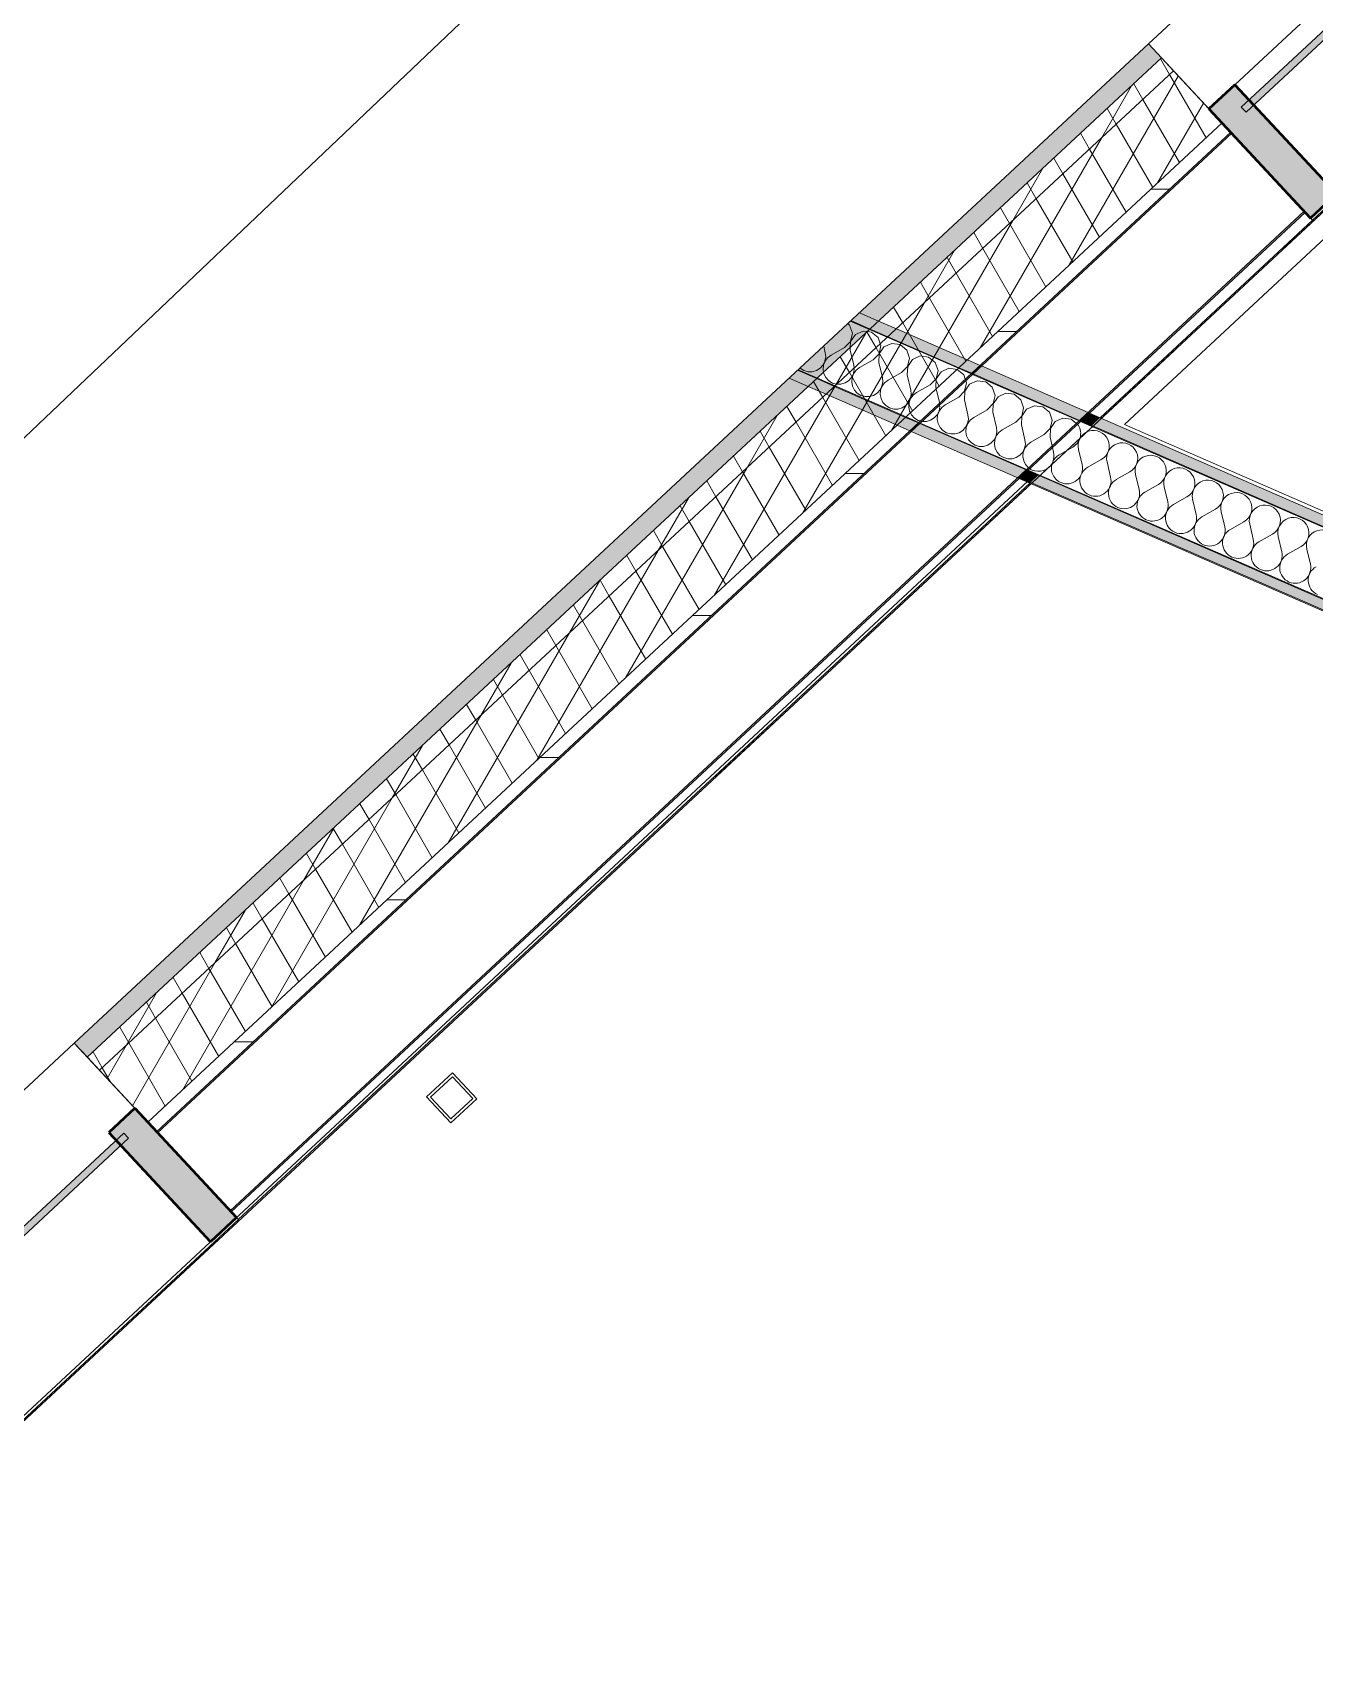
# Model space of a CAD drawing. Header units: millimetres. Extents: x -50172 to 90294, y -80883 to 956680.
# Drawn here: x -8160 to -6356, y -9280 to -6979 of the extents above; entities that cross this region are included whole.
import ezdxf
from ezdxf.enums import TextEntityAlignment as Align

# ---------------------------------------------------------------- set-up
doc = ezdxf.new("R2010")
doc.units = ezdxf.units.MM
doc.header["$MEASUREMENT"] = 0
doc.linetypes.add('Double Dashed', pattern=[1093.611073, 529.166651, -211.666656, 141.111112, -211.666656])
for name, color, linetype, lineweight in [('A-25-M_Curtain_Wall_Pen_No__85', 8, 'Continuous', 20), ('COLUMN.IFC Import_Pen_No__2', 8, 'Continuous', 15), ('New_A-20-M_Floor_Slab_Pen_No__89', 8, 'Continuous', 20), ('New_A-25-M_Curtain_Wall_Pen_No__1', 7, 'Continuous', 13), ('New_A-25-M_Curtain_Wall_Pen_No__87', 8, 'Continuous', 20), ('New_A-25-M_Wall_Ext_Pen_No__1', 7, 'Continuous', 13), ('New_A-25-M_Wall_Ext_Pen_No__87', 8, 'Continuous', 20), ('New_A-25-M_Wall_Int_Pen_No__1', 7, 'Continuous', 13), ('New_ArchiCAD Windows_Pen_No__1', 7, 'Continuous', 13), ('New_ArchiCAD Windows_Pen_No__87', 8, 'Continuous', 20), ('New_ArchiCAD Zone Stamps_Pen_No__9', 7, 'Continuous', 13)]:
    doc.layers.add(name, color=color, linetype=linetype, lineweight=lineweight)
for name, color, linetype in [('COLUMN.IFC Import', 7, 'Continuous'), ('New_A-15-MG_Structural_Grid_Phase_2', 7, 'Continuous'), ('New_A-20-M_Floor_Slab', 7, 'Continuous'), ('New_A-25-M_Curtain_Wall', 7, 'Continuous'), ('New_A-25-M_Wall_Ext', 7, 'Continuous'), ('New_A-25-M_Wall_Int', 7, 'Continuous'), ('New_A-35-M_FFE-Zone', 7, 'Continuous'), ('New_ArchiCAD Windows', 7, 'Continuous')]:
    doc.layers.add(name, color=color, linetype=linetype)
for name, color, linetype, lineweight, true_color in [('New_A-15-MG_Structural_Grid_Phase_2_Pen_No__222', 7, 'Continuous', 13, 0x65af33), ('New_A-25-M_Curtain_Wall_Pen_No__103', 7, 'Continuous', 15, 0xa6a6a6), ('New_A-25-M_Curtain_Wall_Pen_No__144', 7, 'Continuous', 0, 0xc8c8c8), ('New_A-25-M_Curtain_Wall_Pen_No__165', 7, 'Continuous', 0, 0x006060), ('New_A-25-M_Curtain_Wall_Pen_No__23', 7, 'Continuous', 30, 0x2a2a2a), ('New_A-25-M_Curtain_Wall_Pen_No__27', 7, 'Continuous', 50, 0x2a2a2a), ('New_A-25-M_Wall_Ext_Pen_No__107', 7, 'Continuous', 15, 0xa6a6a6), ('New_A-25-M_Wall_Int_Pen_No__107', 7, 'Continuous', 15, 0xa6a6a6), ('New_A-35-M_FFE-Zone_Pen_No__74', 7, 'Continuous', 20, 0x606060)]:
    doc.layers.add(name, color=color, linetype=linetype, lineweight=lineweight, true_color=true_color)
doc.styles.add('GENERATED_STYLE_2', font='')
doc.styles.add('GENERATED_STYLE_3', font='')
doc.styles.add('GENERATED_STYLE_4', font='')
doc.styles.get('GENERATED_STYLE_2').set_extended_font_data('Arial', bold=True)
doc.styles.get('GENERATED_STYLE_3').set_extended_font_data('Arial')
doc.styles.get('GENERATED_STYLE_4').set_extended_font_data('Swis721 BT')
doc.dimstyles.new('GENERATED_STYLE__3', dxfattribs={"dimtxt": 0.18, "dimasz": 273.6, "dimexe": 0.18, "dimexo": 0.0625, "dimgap": 0.09, "dimtad": 0, "dimtih": 1, "dimtoh": 1, "dimdec": 4, "dimzin": 0, "dimdsep": 46, "dimcen": 0.09, "dimadec": 0, "dimazin": 0, "dimtfac": 1, "dimtdec": 4, "dimtmove": 0, "dimatfit": 3, "dimldrblk": 'ARROWHEAD_5', "dimfxl": 1, "dimtolj": 1, "dimtzin": 0, "dimarcsym": 0})
pattern_1 = [(60, (0, 0), (-43.30127, 25), []), (120, (0, 0), (43.30127, 25), [])]
pattern_2 = [(222.9404, (0, 0), (-117.9937, 126.797), [0, -100]), (222.9404, (22.4, -97.46), (-117.9937, 126.797), [0, -100])]

# ---------------------------------------------------------------- blocks, each defined once
blk = doc.blocks.new('Director of Ops_INB 2112_8_1', base_point=(-3846.6, -7415))
at = {"layer": 'New_A-35-M_FFE-Zone_Pen_No__74', "linetype": 'Continuous'}
for p, q in [((-3238.4, -4381.2), (-6623.1, -7530.9)), ((-6623.1, -7530.9), (-2939.5, -9137.2))]:
    blk.add_line(p, q, dxfattribs=at)
at = {"layer": 'New_ArchiCAD Zone Stamps_Pen_No__9'}
for tag, height, style, p in [('ROOM_NAME', 250, 'GENERATED_STYLE_2', (-4531, -5920)), ('zoneNameLine2', 250, 'GENERATED_STYLE_2', (-4719.5, -6352.2)), ('ROOM_NUMBER', 200, 'GENERATED_STYLE_3', (-4907.9, -6772.9)), ('measuredAreaCode', 200, 'GENERATED_STYLE_3', (-5064.9, -7133)), ('DUMMY_649', 200, 'GENERATED_STYLE_3', (-4757.5, -7267)), ('DUMMY_650', 200, 'GENERATED_STYLE_3', (-4268.2, -7480.4)), ('DUMMY_651', 133.3, 'GENERATED_STYLE_3', (-3988.9, -7587))]:
    blk.add_attdef(tag, text='', height=height, rotation=336.4404, dxfattribs=dict(at, style=style)).set_placement(p, align=Align.TOP_LEFT)
blk = doc.blocks.new('Head of College_INB 2111_9_1', base_point=(-5731.5, -10802.1))
at = {"layer": 'New_A-35-M_FFE-Zone_Pen_No__74', "linetype": 'Continuous'}
for p, q in [((-6759.1, -7610.7), (-9162.9, -9847.6)), ((-2990.4, -9254.1), (-6759.1, -7610.7))]:
    blk.add_line(p, q, dxfattribs=at)
at = {"layer": 'New_ArchiCAD Zone Stamps_Pen_No__9'}
for tag, height, style, p in [('ROOM_NAME', 250, 'GENERATED_STYLE_2', (-6459.6, -9288.2)), ('zoneNameLine2', 250, 'GENERATED_STYLE_2', (-6648, -9720.3)), ('ROOM_NUMBER', 200, 'GENERATED_STYLE_3', (-6836.5, -10141)), ('measuredAreaCode', 200, 'GENERATED_STYLE_3', (-6993.5, -10501.1)), ('DUMMY_649', 200, 'GENERATED_STYLE_3', (-6686.1, -10635.2)), ('DUMMY_650', 200, 'GENERATED_STYLE_3', (-6196.7, -10848.5)), ('DUMMY_651', 133.3, 'GENERATED_STYLE_3', (-5917.5, -10955.1))]:
    blk.add_attdef(tag, text='', height=height, rotation=336.4404, dxfattribs=dict(at, style=style)).set_placement(p, align=Align.TOP_LEFT)
blk = doc.blocks.new('Slab_4_1', base_point=(-34879.7, -33019))
at = {"layer": 'New_A-20-M_Floor_Slab_Pen_No__89', "linetype": 'Continuous', "flags": 128}
blk.add_lwpolyline([(10933.1, -26822.8), (1863.4, -22868), (9871.7, -4502.5), (4224.7, -2040.2), (4133, -2000.1), (2145.4, -6558.2), (-3142, -4252.6), (-10743.6, -11326.4), (-11126.4, -10915), (-34879.7, -33019)], dxfattribs=at)
blk = doc.blocks.new('Curtain Wall_15_1')
at = {"layer": 'New_A-25-M_Curtain_Wall_Pen_No__103', "linetype": 'Continuous'}
for points in [[(-5708.6, -6378.4), (-5671.1, -6418.7), (-5638.2, -6388), (-5675.6, -6347.7)], [(-5645, -6380.7), (-5630.3, -6367.1), (-5661, -6334.1), (-5675.6, -6347.7)], [(-5642.5, -6332), (-5643.2, -6331.2), (-5654.2, -6341.4), (-5653.5, -6342.2)], [(-5995.4, -6672), (-5984.5, -6683.7), (-5684.4, -6404.4), (-5695.3, -6392.7)], [(-6041.7, -6688.4), (-6004.2, -6728.6), (-5971.2, -6698), (-6008.7, -6657.7)], [(-6025.6, -6734.9), (-6011, -6721.3), (-6041.7, -6688.4), (-6056.3, -6702)], [(-6059.8, -6720.3), (-6048.8, -6710), (-6049.5, -6709.3), (-6060.5, -6719.5)]]:
    blk.add_hatch(color=256, dxfattribs=at).paths.add_polyline_path(points)
at = {"layer": 'New_A-25-M_Curtain_Wall_Pen_No__144', "linetype": 'Continuous'}
for points in [[(-4867.8, -5850.7), (-5010.8, -5697), (-5047.4, -5731.1), (-4904.4, -5884.8)], [(-5497.3, -6436.6), (-5640.4, -6282.9), (-5677, -6316.9), (-5533.9, -6470.6)], [(-5929.2, -6838.5), (-6072.3, -6684.8), (-6108.9, -6718.8), (-5965.9, -6872.6)], [(-6324.6, -7206.4), (-6467.6, -7052.7), (-6504.2, -7086.7), (-6361.2, -7240.4)]]:
    blk.add_hatch(color=256, dxfattribs=at).paths.add_polyline_path(points)
at = {"layer": 'New_A-25-M_Curtain_Wall_Pen_No__165', "linetype": 'Continuous', "lineweight": 0, "true_color": 0x001818}
for points in [[(-5624.8, -6321.6), (-5009.9, -5749.4), (-5016.7, -5742.1), (-5631.6, -6314.3)], [(-6452, -7091.4), (-6071.4, -6737.2), (-6078.2, -6729.9), (-6458.8, -7084.1)]]:
    blk.add_hatch(color=168, dxfattribs=at).paths.add_polyline_path(points)
at = {"layer": 'New_A-25-M_Curtain_Wall_Pen_No__1', "linetype": 'Continuous'}
for p, q in [((-5016.7, -5742.1), (-5631.6, -6314.3)), ((-5009.9, -5749.4), (-5624.8, -6321.6)), ((-5016.7, -5742.1), (-5009.9, -5749.4)), ((-5631.6, -6314.3), (-5624.8, -6321.6)), ((-6078.2, -6729.9), (-6458.8, -7084.1)), ((-6071.4, -6737.2), (-6452, -7091.4)), ((-6078.2, -6729.9), (-6071.4, -6737.2)), ((-6458.8, -7084.1), (-6452, -7091.4))]:
    blk.add_line(p, q, dxfattribs=at)
at = {"layer": 'New_A-25-M_Curtain_Wall_Pen_No__23', "linetype": 'Continuous'}
for p, q in [((-5643.2, -6331.2), (-5654.2, -6341.4)), ((-5642.5, -6332), (-5653.5, -6342.2)), ((-5643.2, -6331.2), (-5642.5, -6332)), ((-5693.9, -6364.8), (-5708.6, -6378.4)), ((-5630.3, -6367.1), (-5645, -6380.7)), ((-5695.3, -6392.7), (-5995.4, -6672)), ((-5708.6, -6378.4), (-5695.3, -6392.7)), ((-5638.2, -6388), (-5671.1, -6418.7)), ((-5645, -6380.7), (-5638.2, -6388)), ((-5684.4, -6404.4), (-5984.5, -6683.7)), ((-5684.4, -6404.4), (-5671.1, -6418.7)), ((-6008.7, -6657.7), (-6023.4, -6671.3)), ((-6008.7, -6657.7), (-5995.4, -6672)), ((-5984.5, -6683.7), (-5971.2, -6698)), ((-6049.5, -6709.3), (-6060.5, -6719.5)), ((-6048.8, -6710), (-6059.8, -6720.3)), ((-5971.2, -6698), (-6004.2, -6728.6)), ((-6060.5, -6719.5), (-6059.8, -6720.3)), ((-6011, -6721.3), (-6025.6, -6734.9)), ((-6011, -6721.3), (-6004.2, -6728.6))]:
    blk.add_line(p, q, dxfattribs=at)
at = {"layer": 'New_A-25-M_Curtain_Wall_Pen_No__23', "linetype": 'Continuous', "flags": 128}
for points in [[(-5693.9, -6364.8), (-5675.6, -6347.7), (-5661, -6334.1)], [(-6056.3, -6702), (-6041.7, -6688.4), (-6023.4, -6671.3)]]:
    blk.add_lwpolyline(points, dxfattribs=at)
at = {"layer": 'New_A-25-M_Curtain_Wall_Pen_No__27', "linetype": 'Continuous'}
for p, q in [((-5010.8, -5697), (-5047.4, -5731.1)), ((-5010.8, -5697), (-4867.8, -5850.7)), ((-5047.4, -5731.1), (-4904.4, -5884.8)), ((-4867.8, -5850.7), (-4904.4, -5884.8)), ((-5640.4, -6282.9), (-5677, -6316.9)), ((-5640.4, -6282.9), (-5497.3, -6436.6)), ((-5677, -6316.9), (-5661, -6334.1)), ((-5630.3, -6367.1), (-5533.9, -6470.6)), ((-5497.3, -6436.6), (-5533.9, -6470.6)), ((-6072.3, -6684.8), (-6108.9, -6718.8)), ((-6072.3, -6684.8), (-6056.3, -6702)), ((-6108.9, -6718.8), (-5965.9, -6872.6)), ((-6025.6, -6734.9), (-5929.2, -6838.5)), ((-5929.2, -6838.5), (-5965.9, -6872.6)), ((-6467.6, -7052.7), (-6504.2, -7086.7)), ((-6467.6, -7052.7), (-6324.6, -7206.4)), ((-6504.2, -7086.7), (-6361.2, -7240.4)), ((-6324.6, -7206.4), (-6361.2, -7240.4))]:
    blk.add_line(p, q, dxfattribs=at)
at = {"layer": 'New_A-25-M_Curtain_Wall_Pen_No__87', "linetype": 'Continuous', "flags": 128}
for points in [[(-5640.4, -6282.9), (-5047.4, -5731.1)], [(-5497.3, -6436.6), (-4904.4, -5884.8)], [(-6072.3, -6684.8), (-5677, -6316.9)], [(-5708.6, -6378.4), (-5778, -6443)], [(-5671.1, -6418.7), (-5740.5, -6483.3)], [(-5778, -6443), (-6008.7, -6657.7)], [(-5929.2, -6838.5), (-5533.9, -6470.6)], [(-5740.5, -6483.3), (-5752.9, -6494.8)], [(-5765, -6506), (-5784.3, -6524)], [(-5752.9, -6494.8), (-5765, -6506)], [(-5784.3, -6524), (-5796.4, -6535.3)], [(-5815.7, -6553.2), (-5827.8, -6564.5)], [(-5796.4, -6535.3), (-5815.7, -6553.2)], [(-5827.8, -6564.5), (-5847.1, -6582.5)], [(-5859.2, -6593.7), (-5878.5, -6611.7)], [(-5847.1, -6582.5), (-5859.2, -6593.7)], [(-5890.6, -6622.9), (-5910, -6640.9)], [(-5878.5, -6611.7), (-5890.6, -6622.9)], [(-5910, -6640.9), (-5922, -6652.2)], [(-5941.4, -6670.2), (-5953.4, -6681.4)], [(-5922, -6652.2), (-5941.4, -6670.2)], [(-5953.4, -6681.4), (-5971.2, -6698)], [(-6467.6, -7052.7), (-6108.9, -6718.8)], [(-6324.6, -7206.4), (-5965.9, -6872.6)]]:
    blk.add_lwpolyline(points, dxfattribs=at)
blk = doc.blocks.new('*X454')
at = {"layer": 'New_A-25-M_Wall_Int_Pen_No__107', "linetype": 'Continuous'}
for p, q in [((-6695.8, -7562.7), (-6710.6, -7571.1)), ((-6687.8, -7566.2), (-6682.7, -7587.5)), ((-6655.7, -7580.2), (-6674.7, -7591)), ((-6647.6, -7583.7), (-6642.6, -7605)), ((-6615.5, -7597.7), (-6634.6, -7608.5)), ((-6607.5, -7601.2), (-6602.4, -7622.5)), ((-6575.3, -7615.2), (-6594.4, -7626)), ((-6567.3, -7618.7), (-6562.3, -7640)), ((-6535.2, -7632.7), (-6554.2, -7643.6)), ((-6527.2, -7636.2), (-6522.1, -7657.6)), ((-6495, -7650.3), (-6514.1, -7661.1)), ((-6487, -7653.8), (-6482, -7675.1)), ((-6454.9, -7667.8), (-6473.9, -7678.6)), ((-6446.8, -7671.3), (-6441.8, -7692.6)), ((-6414.7, -7685.3), (-6433.8, -7696.1)), ((-6406.7, -7688.8), (-6401.6, -7710.1)), ((-6374.6, -7702.8), (-6393.6, -7713.6)), ((-6366.5, -7706.3), (-6361.5, -7727.6))]:
    blk.add_line(p, q, dxfattribs=at)
for centre, start, end in [((-6666.5, -7561.2), 299.5705, 193.3103), ((-6706.6, -7543.6), 299.5705, 350.4377), ((-6626.3, -7578.7), 299.5705, 193.3103), ((-6744.2, -7575), 288.8554, 337.0253), ((-6704.1, -7592.6), 155.8415, 246.4404), ((-6704.1, -7592.6), 246.4404, 13.3103), ((-6663.9, -7610.1), 119.5705, 246.4404), ((-6586.2, -7596.2), 299.5705, 193.3103), ((-6546, -7613.7), 299.5705, 193.3103), ((-6663.9, -7610.1), 246.4404, 13.3103), ((-6623.7, -7627.6), 119.5705, 246.4404), ((-6505.8, -7631.2), 299.5705, 193.3103), ((-6623.7, -7627.6), 246.4404, 13.3103), ((-6583.6, -7645.1), 119.5705, 246.4404), ((-6465.7, -7648.7), 299.5705, 193.3103), ((-6583.6, -7645.1), 246.4404, 13.3103), ((-6543.4, -7662.6), 119.5705, 246.4404), ((-6543.4, -7662.6), 246.4404, 13.3103), ((-6503.3, -7680.1), 119.5705, 246.4404), ((-6425.5, -7666.2), 299.5705, 193.3103), ((-6385.4, -7683.7), 299.5705, 193.3103), ((-6503.3, -7680.1), 246.4404, 13.3103), ((-6463.1, -7697.6), 119.5705, 246.4404), ((-6345.2, -7701.2), 299.5705, 193.3103), ((-6463.1, -7697.6), 246.4404, 13.3103), ((-6423, -7715.1), 119.5705, 246.4404), ((-6423, -7715.1), 246.4404, 13.3103), ((-6382.8, -7732.6), 119.5705, 246.4404), ((-6382.8, -7732.6), 246.4404, 13.3103), ((-6342.6, -7750.2), 119.5705, 246.4404)]:
    blk.add_arc(centre, 21.9, start, end, dxfattribs=at)
blk = doc.blocks.new('Wall_114_1', base_point=(-2882.9, -9167.2))
at = {"layer": 'New_A-25-M_Wall_Int_Pen_No__107', "linetype": 'Continuous'}
for points in [[(-2974.6, -9127.3), (-6657.3, -7521.4), (-6669.2, -7532.6), (-2980.6, -9141)], [(-3018.2, -9227.2), (-6744.3, -7602.4), (-6756.2, -7613.5), (-3024.2, -9240.9)]]:
    blk.add_hatch(color=256, dxfattribs=at).paths.add_polyline_path(points)
at = {"layer": 'New_A-25-M_Wall_Int_Pen_No__107', "linetype": 'Continuous', "lineweight": 0, "true_color": 0x535353}
for points in [[(-2980.6, -9141), (-6669.2, -7532.6), (-6670, -7533.3), (-2981, -9141.9)], [(-3017.8, -9226.3), (-6743.5, -7601.7), (-6744.3, -7602.4), (-3018.2, -9227.2)]]:
    blk.add_hatch(color=251, dxfattribs=at).paths.add_polyline_path(points)
at = {"layer": 'New_A-25-M_Wall_Int_Pen_No__1', "linetype": 'Continuous'}
for p, q in [((-2981, -9141.9), (-6670, -7533.3)), ((-2980.6, -9141), (-6669.2, -7532.6)), ((-3018.2, -9227.2), (-6744.3, -7602.4)), ((-3017.8, -9226.3), (-6743.5, -7601.7))]:
    blk.add_line(p, q, dxfattribs=at)
at = {"layer": 'New_A-25-M_Wall_Int_Pen_No__1', "linetype": 'Continuous', "flags": 128}
for points in [[(-2974.6, -9127.3), (-6657.3, -7521.4)], [(-6756.2, -7613.5), (-3024.2, -9240.9)]]:
    blk.add_lwpolyline(points, dxfattribs=at)
at = {"layer": 'New_A-25-M_Wall_Int', "color": 250, "lineweight": 50, "true_color": 0x2a2a2a}
blk.add_blockref('*X454', (0, 0), dxfattribs=at)
blk = doc.blocks.new('*X649')
at = {"layer": 'New_A-25-M_Wall_Ext_Pen_No__107', "linetype": 'Continuous'}
for p, q in [((-7009.9, -7391.1), (-7012.5, -7388.9)), ((-7006, -7402.4), (-7009.9, -7391.1)), ((-7008.7, -7414.1), (-7006, -7402.4)), ((-7001.8, -7404.3), (-7008.5, -7414.2)), ((-6990.8, -7399.4), (-7001.8, -7404.3)), ((-6984.9, -7400.2), (-6990.8, -7399.4)), ((-7046.4, -7420.5), (-7044.2, -7429.9)), ((-7043.6, -7435.9), (-7044.2, -7429.9)), ((-7017.1, -7422.6), (-7036.1, -7433.4)), ((-7017.1, -7422.6), (-7008.7, -7414.1)), ((-7008.5, -7414.2), (-7008.9, -7422.5)), ((-7079.7, -7451.5), (-7079.4, -7451.9)), ((-7079.4, -7451.9), (-7074.2, -7455)), ((-7062.4, -7456.6), (-7056.6, -7455)), ((-7056.6, -7455), (-7051.4, -7451.8)), ((-7051.4, -7451.8), (-7047.4, -7447.3)), ((-7047.4, -7447.3), (-7044.7, -7441.9)), ((-7046.7, -7447.6), (-7047.2, -7453.6)), ((-7047.2, -7453.6), (-7046.5, -7457.4)), ((-7044.5, -7442), (-7046.7, -7447.6)), ((-7044.7, -7441.9), (-7043.6, -7435.9)), ((-7040.9, -7437.1), (-7044.5, -7442)), ((-7036.1, -7433.4), (-7040.9, -7437.1)), ((-7074.2, -7455), (-7068.4, -7456.7)), ((-7068.4, -7456.7), (-7062.4, -7456.6))]:
    blk.add_line(p, q, dxfattribs=at)
blk = doc.blocks.new('*X650')
at = {"layer": 'New_A-25-M_Wall_Ext_Pen_No__107', "linetype": 'Continuous'}
for p, q in [((-6979, -7401), (-6984.9, -7400.2)), ((-6969.7, -7408.6), (-6979, -7401)), ((-6966.7, -7417.4), (-6969.7, -7408.6)), ((-7008.9, -7422.5), (-7009, -7426.1)), ((-7009, -7426.1), (-7004, -7447.4)), ((-7003.6, -7451.7), (-7004, -7447.4)), ((-7046.5, -7457.4), (-7046.1, -7459.6)), ((-7046.1, -7459.6), (-7043.3, -7465)), ((-7043.3, -7465), (-7039.2, -7469.4)), ((-7039.2, -7469.4), (-7034.1, -7472.6)), ((-7034.1, -7472.6), (-7028.3, -7474.2)), ((-7028.3, -7474.2), (-7027.8, -7474.2))]:
    blk.add_line(p, q, dxfattribs=at)
blk = doc.blocks.new('*X651')
at = {"layer": 'New_A-25-M_Wall_Ext_Pen_No__107', "linetype": 'Continuous'}
for p, q in [((-6976.9, -7440.1), (-6968.5, -7431.6)), ((-6968.4, -7431.7), (-6968.9, -7443.6)), ((-6968.5, -7431.6), (-6965.9, -7419.9)), ((-6961.6, -7421.8), (-6968.4, -7431.7)), ((-6965.9, -7419.9), (-6966.7, -7417.4)), ((-6950.7, -7416.9), (-6961.6, -7421.8)), ((-6938.8, -7418.5), (-6950.7, -7416.9)), ((-6929.6, -7426.1), (-6938.8, -7418.5)), ((-6925.7, -7437.4), (-6929.6, -7426.1)), ((-7004.5, -7459.4), (-7003.4, -7453.4)), ((-7000.8, -7454.6), (-7004.4, -7459.5)), ((-7003.4, -7453.4), (-7003.6, -7451.7)), ((-6996, -7450.9), (-7000.8, -7454.6)), ((-6976.9, -7440.1), (-6996, -7450.9)), ((-6968.9, -7443.6), (-6963.8, -7464.9)), ((-6936.8, -7457.6), (-6928.4, -7449.1)), ((-6928.2, -7449.2), (-6928.7, -7461.1)), ((-6928.4, -7449.1), (-6925.7, -7437.4)), ((-6921.5, -7439.3), (-6928.2, -7449.2)), ((-6910.5, -7434.4), (-6921.5, -7439.3)), ((-6898.7, -7436), (-6910.5, -7434.4)), ((-6889.4, -7443.6), (-6898.7, -7436)), ((-6885.5, -7454.9), (-6889.4, -7443.6)), ((-6888.2, -7466.6), (-6885.5, -7454.9)), ((-6870.4, -7451.9), (-6881.3, -7456.8)), ((-6858.7, -7453.5), (-6870.4, -7451.9)), ((-7027.8, -7474.2), (-7022.2, -7474.2)), ((-7022.2, -7474.2), (-7016.4, -7472.5)), ((-7016.4, -7472.5), (-7011.3, -7469.3)), ((-7011.3, -7469.3), (-7007.2, -7464.8)), ((-7007.2, -7464.8), (-7004.5, -7459.4)), ((-7006.5, -7465.1), (-7007, -7471.1)), ((-7007, -7471.1), (-7005.9, -7477.1)), ((-7004.4, -7459.5), (-7006.5, -7465.1)), ((-7005.9, -7477.1), (-7003.2, -7482.5)), ((-6967.1, -7482.3), (-6964.4, -7476.9)), ((-6964.2, -7477), (-6966.4, -7482.6)), ((-6964.4, -7476.9), (-6963.3, -7471)), ((-6960.6, -7472.1), (-6964.2, -7477)), ((-6963.3, -7471), (-6963.8, -7464.9)), ((-6955.8, -7468.4), (-6960.6, -7472.1)), ((-6936.8, -7457.6), (-6955.8, -7468.4)), ((-6928.7, -7461.1), (-6923.7, -7482.5)), ((-6896.6, -7475.1), (-6915.7, -7486)), ((-6896.6, -7475.1), (-6888.2, -7466.6)), ((-6888, -7466.7), (-6888.6, -7478.6)), ((-6881.3, -7456.8), (-6888, -7466.7)), ((-7003.2, -7482.5), (-6999.1, -7486.9)), ((-6999.1, -7486.9), (-6993.9, -7490.1)), ((-6993.9, -7490.1), (-6988.1, -7491.7)), ((-6988.1, -7491.7), (-6982.1, -7491.7)), ((-6982.1, -7491.7), (-6976.2, -7490)), ((-6976.2, -7490), (-6971.1, -7486.8)), ((-6971.1, -7486.8), (-6967.1, -7482.3)), ((-6966.4, -7482.6), (-6966.9, -7488.6)), ((-6966.9, -7488.6), (-6965.7, -7494.6)), ((-6965.7, -7494.6), (-6963, -7500)), ((-6963, -7500), (-6958.9, -7504.4)), ((-6931, -7504.3), (-6926.9, -7499.8)), ((-6926.9, -7499.8), (-6924.2, -7494.4)), ((-6926.2, -7500.1), (-6926.7, -7506.2)), ((-6924.1, -7494.5), (-6926.2, -7500.1)), ((-6924.2, -7494.4), (-6923.1, -7488.5)), ((-6920.5, -7489.6), (-6924.1, -7494.5)), ((-6923.1, -7488.5), (-6923.7, -7482.5)), ((-6915.7, -7486), (-6920.5, -7489.6)), ((-6888.6, -7478.6), (-6888.1, -7480.8)), ((-6958.9, -7504.4), (-6953.8, -7507.6)), ((-6953.8, -7507.6), (-6947.9, -7509.2)), ((-6947.9, -7509.2), (-6941.9, -7509.2)), ((-6941.9, -7509.2), (-6936.1, -7507.5)), ((-6936.1, -7507.5), (-6931, -7504.3)), ((-6926.7, -7506.2), (-6925.6, -7512.1)), ((-6925.6, -7512.1), (-6924.3, -7514.5))]:
    blk.add_line(p, q, dxfattribs=at)
blk = doc.blocks.new('*X652')
at = {"layer": 'New_A-25-M_Wall_Ext_Pen_No__107', "linetype": 'Continuous'}
for p, q in [((-6858.5, -7453.5), (-6858.7, -7453.5)), ((-6849.3, -7461.1), (-6858.5, -7453.5)), ((-6847.1, -7467.3), (-6849.3, -7461.1)), ((-6888.1, -7480.8), (-6883.5, -7500)), ((-6883.4, -7501.1), (-6883.5, -7500)), ((-6924.3, -7514.5), (-6922.9, -7517.5)), ((-6922.9, -7517.5), (-6918.8, -7521.9)), ((-6918.8, -7521.9), (-6913.6, -7525.1)), ((-6913.6, -7525.1), (-6910.3, -7526))]:
    blk.add_line(p, q, dxfattribs=at)
blk = doc.blocks.new('*X653')
at = {"layer": 'New_A-25-M_Wall_Ext_Pen_No__107', "linetype": 'Continuous'}
for p, q in [((-6846.4, -7469.4), (-6847.1, -7467.3)), ((-6883.2, -7503.6), (-6883.4, -7501.1)), ((-6910.3, -7526), (-6908, -7526.7))]:
    blk.add_line(p, q, dxfattribs=at)
blk = doc.blocks.new('*X654')
at = {"layer": 'New_A-25-M_Wall_Ext_Pen_No__107', "linetype": 'Continuous'}
for p, q in [((-6848, -7484.1), (-6845.4, -7472.5)), ((-6841.1, -7474.3), (-6847.9, -7484.2)), ((-6845.4, -7472.5), (-6846.4, -7469.4)), ((-6830.2, -7469.4), (-6841.1, -7474.3)), ((-6818.3, -7471), (-6830.2, -7469.4)), ((-6809.1, -7478.6), (-6818.3, -7471)), ((-6856.4, -7492.7), (-6875.5, -7503.5)), ((-6856.4, -7492.7), (-6848, -7484.1)), ((-6847.9, -7484.2), (-6848.4, -7496.2)), ((-6848.4, -7496.2), (-6843.4, -7517.5)), ((-6805.2, -7490), (-6809.1, -7478.6)), ((-6807.9, -7501.6), (-6805.2, -7490)), ((-6801, -7491.8), (-6807.7, -7501.7)), ((-6790.1, -7486.9), (-6801, -7491.8)), ((-6778.2, -7488.5), (-6790.1, -7486.9)), ((-6768.9, -7496.1), (-6778.2, -7488.5)), ((-6765.1, -7507.5), (-6768.9, -7496.1)), ((-6895.9, -7525), (-6890.8, -7521.8)), ((-6890.8, -7521.8), (-6886.7, -7517.3)), ((-6886.7, -7517.3), (-6884.1, -7511.9)), ((-6886, -7517.6), (-6886.6, -7523.7)), ((-6886.6, -7523.7), (-6885.4, -7529.6)), ((-6883.9, -7512), (-6886, -7517.6)), ((-6884.1, -7511.9), (-6883, -7506)), ((-6880.3, -7507.1), (-6883.9, -7512)), ((-6883, -7506), (-6883.2, -7503.6)), ((-6875.5, -7503.5), (-6880.3, -7507.1)), ((-6843.9, -7529.4), (-6842.8, -7523.5)), ((-6842.8, -7523.5), (-6843.4, -7517.5)), ((-6835.3, -7521), (-6840.1, -7524.7)), ((-6816.3, -7510.2), (-6835.3, -7521)), ((-6816.3, -7510.2), (-6807.9, -7501.6)), ((-6807.7, -7501.7), (-6808.3, -7513.7)), ((-6808.3, -7513.7), (-6803.2, -7535)), ((-6776.1, -7527.7), (-6767.7, -7519.1)), ((-6767.6, -7519.2), (-6768.1, -7531.2)), ((-6767.7, -7519.1), (-6765.1, -7507.5)), ((-6760.8, -7509.3), (-6767.6, -7519.2)), ((-6749.9, -7504.5), (-6760.8, -7509.3)), ((-6738, -7506.1), (-6749.9, -7504.5)), ((-6728.8, -7513.7), (-6738, -7506.1)), ((-6724.9, -7525), (-6728.8, -7513.7)), ((-6709.7, -7522), (-6720.7, -7526.8)), ((-6697.9, -7523.6), (-6709.7, -7522)), ((-6690.8, -7529.4), (-6697.9, -7523.6)), ((-6908, -7526.7), (-6907.8, -7526.7)), ((-6907.8, -7526.7), (-6901.7, -7526.7)), ((-6901.7, -7526.7), (-6895.9, -7525)), ((-6885.4, -7529.6), (-6882.7, -7535)), ((-6882.7, -7535), (-6878.6, -7539.4)), ((-6878.6, -7539.4), (-6873.4, -7542.6)), ((-6873.4, -7542.6), (-6867.6, -7544.2)), ((-6867.6, -7544.2), (-6861.6, -7544.2)), ((-6861.6, -7544.2), (-6855.8, -7542.5)), ((-6855.8, -7542.5), (-6850.6, -7539.3)), ((-6850.6, -7539.3), (-6846.6, -7534.8)), ((-6846.6, -7534.8), (-6843.9, -7529.4)), ((-6845.9, -7535.2), (-6846.4, -7541.2)), ((-6846.4, -7541.2), (-6845.3, -7547.1)), ((-6843.7, -7529.5), (-6845.9, -7535.2)), ((-6840.1, -7524.7), (-6843.7, -7529.5)), ((-6806.4, -7552.4), (-6803.7, -7546.9)), ((-6803.6, -7547), (-6805.7, -7552.7)), ((-6803.7, -7546.9), (-6802.7, -7541)), ((-6800, -7542.2), (-6803.6, -7547)), ((-6802.7, -7541), (-6803.2, -7535)), ((-6795.2, -7538.5), (-6800, -7542.2)), ((-6776.1, -7527.7), (-6795.2, -7538.5)), ((-6768.1, -7531.2), (-6763.1, -7552.5)), ((-6736, -7545.2), (-6755, -7556)), ((-6736, -7545.2), (-6727.6, -7536.7)), ((-6727.4, -7536.7), (-6727.9, -7548.7)), ((-6727.6, -7536.7), (-6724.9, -7525)), ((-6720.7, -7526.8), (-6727.4, -7536.7)), ((-6845.3, -7547.1), (-6842.5, -7552.5)), ((-6842.5, -7552.5), (-6838.4, -7556.9)), ((-6838.4, -7556.9), (-6833.3, -7560.1)), ((-6833.3, -7560.1), (-6827.5, -7561.7)), ((-6827.5, -7561.7), (-6821.4, -7561.7)), ((-6821.4, -7561.7), (-6815.6, -7560)), ((-6815.6, -7560), (-6810.5, -7556.8)), ((-6810.5, -7556.8), (-6806.4, -7552.4)), ((-6805.7, -7552.7), (-6806.2, -7558.7)), ((-6806.2, -7558.7), (-6805.1, -7564.6)), ((-6805.1, -7564.6), (-6802.4, -7570)), ((-6802.4, -7570), (-6798.3, -7574.5)), ((-6770.3, -7574.3), (-6766.3, -7569.9)), ((-6766.3, -7569.9), (-6763.6, -7564.5)), ((-6763.4, -7564.5), (-6765.6, -7570.2)), ((-6763.6, -7564.5), (-6762.5, -7558.5)), ((-6759.8, -7559.7), (-6763.4, -7564.5)), ((-6762.5, -7558.5), (-6763.1, -7552.5)), ((-6755, -7556), (-6759.8, -7559.7)), ((-6727.9, -7548.7), (-6725, -7561.2)), ((-6798.3, -7574.5), (-6793.1, -7577.6)), ((-6793.1, -7577.6), (-6787.3, -7579.2)), ((-6787.3, -7579.2), (-6781.3, -7579.2)), ((-6781.3, -7579.2), (-6775.5, -7577.5)), ((-6775.5, -7577.5), (-6770.3, -7574.3)), ((-6765.6, -7570.2), (-6766.1, -7576.2)), ((-6766.1, -7576.2), (-6764.9, -7582.1)), ((-6764.9, -7582.1), (-6762.2, -7587.5)), ((-6762.2, -7587.5), (-6758.1, -7592)), ((-6758.1, -7592), (-6758.1, -7592))]:
    blk.add_line(p, q, dxfattribs=at)
blk = doc.blocks.new('*X655')
at = {"layer": 'New_A-25-M_Wall_Ext_Pen_No__107', "linetype": 'Continuous'}
for p, q in [((-6689.2, -7530.7), (-6690.8, -7529.4)), ((-6725, -7561.2), (-6724.4, -7563.5)), ((-6758.1, -7592), (-6756.3, -7593.1))]:
    blk.add_line(p, q, dxfattribs=at)
blk = doc.blocks.new('*X656')
at = {"layer": 'New_A-25-M_Wall_Ext_Pen_No__107', "linetype": 'Continuous'}
for p, q in [((-6724.4, -7563.5), (-6722.9, -7570)), ((-6710.6, -7571.1), (-6714.9, -7573.5))]:
    blk.add_line(p, q, dxfattribs=at)
for centre, start, end in [((-6706.6, -7543.6), 350.4377, 36.7058), ((-6744.2, -7575), 337.0253, 13.3103), ((-6704.1, -7592.6), 119.5705, 155.8415), ((-6744.2, -7575), 236.1291, 246.4404), ((-6744.2, -7575), 246.4404, 288.8554)]:
    blk.add_arc(centre, 21.9, start, end, dxfattribs=at)
blk = doc.blocks.new('Rectangular Window Opening 19_4')
at = {"layer": 'New_ArchiCAD Windows_Pen_No__87', "linetype": 'Continuous'}
for p, q in [((-450, 339), (450, 339)), ((-450, 0), (-450, 339)), ((450, 0), (450, 339)), ((450, 0), (-450, 0))]:
    blk.add_line(p, q, dxfattribs=at)
blk = doc.blocks.new('Rectangular Window Opening 19_5')
at = {"layer": 'New_ArchiCAD Windows_Pen_No__87', "linetype": 'Continuous'}
for p, q in [((1020, 339), (-1020, 339)), ((-1020, 339), (-1020, 0)), ((1020, 339), (1020, 0)), ((-1020, 0), (1020, 0))]:
    blk.add_line(p, q, dxfattribs=at)
blk = doc.blocks.new('Wall_237_1', base_point=(-3214.8, -3855))
at = {"layer": 'New_A-25-M_Wall_Ext_Pen_No__107', "linetype": 'Continuous', "lineweight": 0, "true_color": 0x535353}
for points in [[(-6981.9, -7397.3), (-6981.1, -7396.6), (-7008.1, -7384.8), (-7008.9, -7385.6)], [(-6956.9, -7408.2), (-6956.1, -7407.5), (-6981.1, -7396.6), (-6981.9, -7397.3)], [(-6856.9, -7451.8), (-6856.1, -7451.1), (-6956.1, -7407.5), (-6956.9, -7408.2)], [(-7056.1, -7466.4), (-7055.3, -7465.7), (-7082.3, -7453.9), (-7083.1, -7454.7)], [(-6838.9, -7459.7), (-6838.1, -7458.9), (-6856.1, -7451.1), (-6856.9, -7451.8)], [(-7031.1, -7477.3), (-7030.3, -7476.6), (-7055.3, -7465.7), (-7056.1, -7466.4)], [(-6931.2, -7520.9), (-6930.4, -7520.2), (-7030.3, -7476.6), (-7031.1, -7477.3)], [(-6836.9, -7460.5), (-6836.1, -7459.8), (-6838.1, -7458.9), (-6838.9, -7459.7)], [(-6687, -7525.9), (-6686.2, -7525.2), (-6836.1, -7459.8), (-6836.9, -7460.5)], [(-6913.2, -7528.7), (-6912.4, -7528), (-6930.4, -7520.2), (-6931.2, -7520.9)], [(-6911.2, -7529.6), (-6910.4, -7528.9), (-6912.4, -7528), (-6913.2, -7528.7)], [(-6761.3, -7595), (-6760.5, -7594.3), (-6910.4, -7528.9), (-6911.2, -7529.6)], [(-6685, -7526.8), (-6684.2, -7526), (-6686.2, -7525.2), (-6687, -7525.9)], [(-6670, -7533.3), (-6669.2, -7532.6), (-6684.2, -7526), (-6685, -7526.8)], [(-6759.3, -7595.9), (-6758.5, -7595.1), (-6760.5, -7594.3), (-6761.3, -7595)], [(-6744.3, -7602.4), (-6743.5, -7601.7), (-6758.5, -7595.1), (-6759.3, -7595.9)]]:
    blk.add_hatch(color=251, dxfattribs=at).paths.add_polyline_path(points)
at = {"layer": 'New_A-25-M_Wall_Ext_Pen_No__107', "linetype": 'Continuous'}
for points in [[(-6981.1, -7396.6), (-6969.1, -7385.5), (-6996.1, -7373.7), (-7008.1, -7384.8)], [(-6956.1, -7407.5), (-6944.1, -7396.3), (-6969.1, -7385.5), (-6981.1, -7396.6)], [(-6856.1, -7451.1), (-6844.2, -7439.9), (-6944.1, -7396.3), (-6956.1, -7407.5)], [(-7068.1, -7477.6), (-7056.1, -7466.4), (-7083.1, -7454.7), (-7095.1, -7465.8)], [(-6838.1, -7458.9), (-6826.2, -7447.8), (-6844.2, -7439.9), (-6856.1, -7451.1)], [(-6836.1, -7459.8), (-6824.2, -7448.6), (-6826.2, -7447.8), (-6838.1, -7458.9)], [(-6686.2, -7525.2), (-6674.2, -7514), (-6824.2, -7448.6), (-6836.1, -7459.8)], [(-7043.1, -7488.5), (-7031.1, -7477.3), (-7056.1, -7466.4), (-7068.1, -7477.6)], [(-6943.2, -7532), (-6931.2, -7520.9), (-7031.1, -7477.3), (-7043.1, -7488.5)], [(-6925.2, -7539.9), (-6913.2, -7528.7), (-6931.2, -7520.9), (-6943.2, -7532)], [(-6684.2, -7526), (-6672.2, -7514.9), (-6674.2, -7514), (-6686.2, -7525.2)], [(-6669.2, -7532.6), (-6657.3, -7521.4), (-6672.2, -7514.9), (-6684.2, -7526)], [(-6923.2, -7540.8), (-6911.2, -7529.6), (-6913.2, -7528.7), (-6925.2, -7539.9)], [(-6773.2, -7606.1), (-6761.3, -7595), (-6911.2, -7529.6), (-6923.2, -7540.8)], [(-6771.2, -7607), (-6759.3, -7595.9), (-6761.3, -7595), (-6773.2, -7606.1)], [(-6756.2, -7613.5), (-6744.3, -7602.4), (-6759.3, -7595.9), (-6771.2, -7607)]]:
    blk.add_hatch(color=256, dxfattribs=at).paths.add_polyline_path(points)
at = {"layer": 'New_A-25-M_Wall_Ext_Pen_No__1', "linetype": 'Continuous'}
for p, q in [((-6981.9, -7397.3), (-7008.9, -7385.6)), ((-6981.1, -7396.6), (-7008.1, -7384.8)), ((-6969.1, -7385.5), (-6996.1, -7373.7)), ((-6944.1, -7396.3), (-6969.1, -7385.5)), ((-6956.9, -7408.2), (-6981.9, -7397.3)), ((-6956.1, -7407.5), (-6981.1, -7396.6)), ((-6856.9, -7451.8), (-6956.9, -7408.2)), ((-6856.1, -7451.1), (-6956.1, -7407.5)), ((-6844.2, -7439.9), (-6944.1, -7396.3)), ((-7083.1, -7454.7), (-7056.1, -7466.4)), ((-7055.3, -7465.7), (-7082.3, -7453.9)), ((-6838.9, -7459.7), (-6856.9, -7451.8)), ((-6838.1, -7458.9), (-6856.1, -7451.1)), ((-6826.2, -7447.8), (-6844.2, -7439.9)), ((-6824.2, -7448.6), (-6826.2, -7447.8)), ((-6674.2, -7514), (-6824.2, -7448.6)), ((-7095.1, -7465.8), (-7068.1, -7477.6)), ((-7068.1, -7477.6), (-7043.1, -7488.5)), ((-7056.1, -7466.4), (-7031.1, -7477.3)), ((-7030.3, -7476.6), (-7055.3, -7465.7)), ((-7031.1, -7477.3), (-6931.2, -7520.9)), ((-6930.4, -7520.2), (-7030.3, -7476.6)), ((-6836.9, -7460.5), (-6838.9, -7459.7)), ((-6836.1, -7459.8), (-6838.1, -7458.9)), ((-6687, -7525.9), (-6836.9, -7460.5)), ((-6686.2, -7525.2), (-6836.1, -7459.8)), ((-7043.1, -7488.5), (-6943.2, -7532)), ((-6931.2, -7520.9), (-6913.2, -7528.7)), ((-6912.4, -7528), (-6930.4, -7520.2)), ((-6672.2, -7514.9), (-6674.2, -7514)), ((-6657.3, -7521.4), (-6672.2, -7514.9)), ((-6943.2, -7532), (-6925.2, -7539.9)), ((-6925.2, -7539.9), (-6923.2, -7540.8)), ((-6923.2, -7540.8), (-6773.2, -7606.1)), ((-6913.2, -7528.7), (-6911.2, -7529.6)), ((-6910.4, -7528.9), (-6912.4, -7528)), ((-6911.2, -7529.6), (-6761.3, -7595)), ((-6760.5, -7594.3), (-6910.4, -7528.9)), ((-6685, -7526.8), (-6687, -7525.9)), ((-6684.2, -7526), (-6686.2, -7525.2)), ((-6670, -7533.3), (-6685, -7526.8)), ((-6669.2, -7532.6), (-6684.2, -7526)), ((-6773.2, -7606.1), (-6771.2, -7607)), ((-6771.2, -7607), (-6756.2, -7613.5)), ((-6761.3, -7595), (-6759.3, -7595.9)), ((-6758.5, -7595.1), (-6760.5, -7594.3)), ((-6759.3, -7595.9), (-6744.3, -7602.4)), ((-6743.5, -7601.7), (-6758.5, -7595.1))]:
    blk.add_line(p, q, dxfattribs=at)
at = {"layer": 'New_A-25-M_Wall_Ext_Pen_No__87', "linetype": 'Continuous', "flags": 128}
for points in [[(-6589.4, -6995.2), (-8101.1, -8402)], [(-6657.3, -7521.4), (-6358.4, -7243.4)], [(-7870.2, -8650.1), (-6756.2, -7613.5)]]:
    blk.add_lwpolyline(points, dxfattribs=at)
at = {"layer": 'New_A-25-M_Wall_Ext', "color": 250, "lineweight": 50, "true_color": 0x2a2a2a}
for name in ['*X649', '*X650', '*X651', '*X652', '*X653', '*X654', '*X655', '*X656']:
    blk.add_blockref(name, (0, 0), dxfattribs=at)
at = {"layer": 'New_ArchiCAD Windows', "color": 251, "linetype": 'Continuous', "lineweight": 20, "true_color": 0x606060, "xscale": -0.9999999999999999, "zscale": 1000, "rotation": 222.9403661904006}
for name, p in [('Rectangular Window Opening 19_5', (-5842.7, -6300.3)), ('Rectangular Window Opening 19_4', (-8430.5, -8708.5))]:
    blk.add_blockref(name, p, dxfattribs=at)
blk = doc.blocks.new('Standard grid marker_23')
at = {"layer": 'New_A-15-MG_Structural_Grid_Phase_2_Pen_No__222', "linetype": 'Double Dashed'}
blk.add_line((2642.7, 0), (48997.9, 0), dxfattribs=at)
at = {"layer": 'New_A-15-MG_Structural_Grid_Phase_2_Pen_No__222', "style": 'GENERATED_STYLE_4'}
blk.add_attdef('AC_MarkerText_1', text='', height=350, rotation=113.5, dxfattribs=at).set_placement((-500, -1294.1), align=Align.MIDDLE_CENTER)
blk = doc.blocks.new('Discrete Accessory 243')
at = {"layer": 'COLUMN.IFC Import_Pen_No__2', "linetype": 'Continuous'}
for p, q in [((-25, 25), (25, 25)), ((-25, -25), (-25, 25)), ((25, 25), (25, -25)), ((-21, 21), (-21, -21)), ((21, 21), (-21, 21)), ((21, -21), (21, 21)), ((-21, -21), (21, -21)), ((25, -25), (-25, -25))]:
    blk.add_line(p, q, dxfattribs=at)
blk = doc.blocks.new('ARROWHEAD_5')
at = {"color": 0, "linetype": 'Continuous', "lineweight": 0}
blk.add_line((0, 0), (-1, 0), dxfattribs=at)
blk.add_solid([(-1, 0.2679), (0, 0), (-1, -0.2679), (-1, 0.2679)], dxfattribs=at)
blk = doc.blocks.new('Curtain Wall_24_1')
at = {"layer": 'New_A-25-M_Curtain_Wall_Pen_No__144', "linetype": 'Continuous'}
for points in [[(-7872.9, -8647.2), (-8016, -8493.5), (-8052.6, -8527.6), (-7909.5, -8681.3)], [(-8495.2, -9226.3), (-8638.2, -9072.6), (-8674.8, -9106.6), (-8531.8, -9260.4)]]:
    blk.add_hatch(color=256, dxfattribs=at).paths.add_polyline_path(points)
at = {"layer": 'New_A-25-M_Curtain_Wall_Pen_No__165', "linetype": 'Continuous', "lineweight": 0, "true_color": 0x001818}
blk.add_hatch(color=168, dxfattribs=at).paths.add_polyline_path([(-8632.2, -9101.1), (-8024.6, -8535.7), (-8031.4, -8528.3), (-8639, -9093.8)])
at = {"layer": 'New_A-25-M_Curtain_Wall_Pen_No__1', "linetype": 'Continuous'}
for p, q in [((-8031.4, -8528.3), (-8639, -9093.8)), ((-8024.6, -8535.7), (-8632.2, -9101.1)), ((-8031.4, -8528.3), (-8024.6, -8535.7)), ((-8639, -9093.8), (-8632.2, -9101.1))]:
    blk.add_line(p, q, dxfattribs=at)
at = {"layer": 'New_A-25-M_Curtain_Wall_Pen_No__27', "linetype": 'Continuous'}
for p, q in [((-8016, -8493.5), (-8052.6, -8527.6)), ((-8016, -8493.5), (-7872.9, -8647.2)), ((-8052.6, -8527.6), (-7909.5, -8681.3)), ((-7872.9, -8647.2), (-7909.5, -8681.3)), ((-8638.2, -9072.6), (-8674.8, -9106.6)), ((-8638.2, -9072.6), (-8495.2, -9226.3)), ((-8674.8, -9106.6), (-8531.8, -9260.4)), ((-8495.2, -9226.3), (-8531.8, -9260.4))]:
    blk.add_line(p, q, dxfattribs=at)
blk = doc.blocks.new('*X1339')
at = {"layer": 'New_A-25-M_Wall_Ext_Pen_No__107', "linetype": 'Continuous'}
for p, q in [((-6724.4, -7563.5), (-6722.9, -7570)), ((-6710.6, -7571.1), (-6714.9, -7573.5))]:
    blk.add_line(p, q, dxfattribs=at)
for centre, start, end in [((-6706.6, -7543.6), 350.4377, 36.7058), ((-6744.2, -7575), 337.0253, 13.3103), ((-6704.1, -7592.6), 119.5705, 155.8415), ((-6744.2, -7575), 236.1291, 246.4404), ((-6744.2, -7575), 246.4404, 288.8554)]:
    blk.add_arc(centre, 21.9, start, end, dxfattribs=at)
blk = doc.blocks.new('Rectangular Window Opening 19_9')
at = {"layer": 'New_ArchiCAD Windows_Pen_No__1', "linetype": 'Continuous'}
for p, q in [((-450, 339), (-450, 324)), ((-450, 324), (-450, 322)), ((450, 324), (450, 339)), ((450, 322), (450, 324)), ((-450, 322), (-450, 172)), ((450, 172), (450, 322)), ((-450, 172), (-450, 170)), ((-450, 170), (-450, 152)), ((450, 170), (450, 172)), ((450, 152), (450, 170)), ((-450, 152), (-450, 52)), ((450, 52), (450, 152)), ((-450, 52), (-450, 27)), ((450, 27), (450, 52)), ((-450, 27), (-450, 0)), ((450, 0), (450, 27))]:
    blk.add_line(p, q, dxfattribs=at)
blk = doc.blocks.new('Rectangular Window Opening 19_10')
at = {"layer": 'New_ArchiCAD Windows_Pen_No__1', "linetype": 'Continuous'}
for p, q in [((-1020, 339), (-1020, 324)), ((-1020, 324), (-1020, 322)), ((1020, 324), (1020, 339)), ((1020, 322), (1020, 324)), ((-1020, 322), (-1020, 172)), ((1020, 172), (1020, 322)), ((-1020, 172), (-1020, 170)), ((-1020, 170), (-1020, 152)), ((1020, 170), (1020, 172)), ((1020, 152), (1020, 170)), ((-1020, 152), (-1020, 52)), ((1020, 52), (1020, 152)), ((-1020, 52), (-1020, 27)), ((1020, 27), (1020, 52)), ((-1020, 27), (-1020, 0)), ((1020, 0), (1020, 27))]:
    blk.add_line(p, q, dxfattribs=at)
blk = doc.blocks.new('Wall_456_1', base_point=(-3348.9, -3979.7))
at = {"layer": 'New_A-25-M_Wall_Ext_Pen_No__107', "linetype": 'Continuous'}
for points in [[(-6589.4, -6995.2), (-8101.1, -8402), (-8082.7, -8421.7), (-6571, -7015)], [(-6669.2, -7532.6), (-6657.3, -7521.4), (-6672.2, -7514.9), (-6684.2, -7526)], [(-6756.2, -7613.5), (-6744.3, -7602.4), (-6759.3, -7595.9), (-6771.2, -7607)]]:
    blk.add_hatch(color=256, dxfattribs=at).paths.add_polyline_path(points)
h = blk.add_hatch(dxfattribs=at)
h.set_pattern_fill('Batt_Insulation_0001', color=256, style=0, pattern_type=2)
h.set_pattern_definition(pattern_1)
h.paths.add_polyline_path([(-6571, -7015), (-8082.7, -8421.7), (-8065.7, -8440), (-6554, -7033.3)])
h = blk.add_hatch(dxfattribs=at)
h.set_pattern_fill('Batt_Insulation_0001', color=256, style=0, pattern_type=2)
h.set_pattern_definition(pattern_1)
h.paths.add_polyline_path([(-6554, -7033.3), (-8065.7, -8440), (-7997.5, -8513.2), (-6485.8, -7106.5)])
h = blk.add_hatch(dxfattribs=at)
h.set_pattern_fill('Plywood_0001', color=256, style=0, pattern_type=2)
h.set_pattern_definition([(0, (0, 0), (0, 200), [])])
h.paths.add_polyline_path([(-6485.8, -7106.5), (-7997.5, -8513.2), (-7985.3, -8526.4), (-6473.6, -7119.7)])
at = {"layer": 'New_A-25-M_Wall_Ext_Pen_No__107', "linetype": 'Continuous', "lineweight": 0, "true_color": 0x535353}
for points in [[(-6473.6, -7119.7), (-7985.3, -8526.4), (-7983.9, -8527.9), (-6472.2, -7121.1)], [(-6758.5, -7595.1), (-6368.7, -7232.4), (-6370, -7230.9), (-6760.5, -7594.3)], [(-6670, -7533.3), (-6669.2, -7532.6), (-6684.2, -7526), (-6685, -7526.8)], [(-6761.3, -7595), (-7881.7, -8637.7), (-7880.4, -8639.1), (-6759.3, -7595.9)], [(-6759.3, -7595.9), (-6758.5, -7595.1), (-6760.5, -7594.3), (-6761.3, -7595)], [(-6744.3, -7602.4), (-6743.5, -7601.7), (-6758.5, -7595.1), (-6759.3, -7595.9)]]:
    blk.add_hatch(color=251, dxfattribs=at).paths.add_polyline_path(points)
at = {"layer": 'New_A-25-M_Wall_Ext_Pen_No__107', "linetype": 'Continuous'}
h = blk.add_hatch(dxfattribs=at)
h.set_pattern_fill('Plaster_0001', color=256, style=0, pattern_type=2)
h.set_pattern_definition(pattern_2)
h.paths.add_polyline_path([(-6657.3, -7521.4), (-6358.4, -7243.4), (-6368.7, -7232.4), (-6672.2, -7514.9)])
h = blk.add_hatch(dxfattribs=at)
h.set_pattern_fill('Plaster_0001', color=256, style=0, pattern_type=2)
h.set_pattern_definition(pattern_2)
h.paths.add_polyline_path([(-6771.2, -7607), (-7880.4, -8639.1), (-7870.2, -8650.1), (-6756.2, -7613.5)])
at = {"layer": 'New_A-25-M_Wall_Ext_Pen_No__1', "linetype": 'Continuous'}
for p, q in [((-6571, -7015), (-8082.7, -8421.7)), ((-6554, -7033.3), (-8065.7, -8440)), ((-6485.8, -7106.5), (-7997.5, -8513.2)), ((-6473.6, -7119.7), (-7985.3, -8526.4)), ((-6472.2, -7121.1), (-7983.9, -8527.9)), ((-6370, -7230.9), (-6760.5, -7594.3)), ((-6368.7, -7232.4), (-6672.2, -7514.9)), ((-6672.2, -7514.9), (-6684.2, -7526)), ((-6657.3, -7521.4), (-6672.2, -7514.9)), ((-6685, -7526.8), (-6758.5, -7595.1)), ((-6670, -7533.3), (-6685, -7526.8)), ((-6669.2, -7532.6), (-6684.2, -7526)), ((-6761.3, -7595), (-7881.7, -8637.7)), ((-6771.2, -7607), (-7880.4, -8639.1)), ((-6759.3, -7595.9), (-6771.2, -7607)), ((-6771.2, -7607), (-6756.2, -7613.5)), ((-6760.5, -7594.3), (-6761.3, -7595)), ((-6759.3, -7595.9), (-6744.3, -7602.4)), ((-6743.5, -7601.7), (-6758.5, -7595.1))]:
    blk.add_line(p, q, dxfattribs=at)
at = {"layer": 'New_A-25-M_Wall_Ext_Pen_No__1', "linetype": 'Continuous', "flags": 128}
for points in [[(-6589.4, -6995.2), (-8101.1, -8402)], [(-6657.3, -7521.4), (-6358.4, -7243.4)], [(-7870.2, -8650.1), (-6756.2, -7613.5)]]:
    blk.add_lwpolyline(points, dxfattribs=at)
at = {"layer": 'New_A-25-M_Wall_Ext', "color": 250, "lineweight": 50, "true_color": 0x2a2a2a}
blk.add_blockref('*X1339', (0, 0), dxfattribs=at)
at = {"layer": 'New_ArchiCAD Windows', "color": 251, "linetype": 'Continuous', "lineweight": 20, "true_color": 0x606060, "xscale": -1, "zscale": 1000, "rotation": 222.9403661904006}
for name, p in [('Rectangular Window Opening 19_10', (-5842.7, -6300.3)), ('Rectangular Window Opening 19_9', (-8430.5, -8708.5))]:
    blk.add_blockref(name, p, dxfattribs=at)

msp = doc.modelspace()

# ---------------------------------------------------------------- block references
at = {"layer": 'COLUMN.IFC Import', "linetype": 'Continuous', "zscale": 1000, "rotation": 222.940410901894}
msp.add_blockref('Discrete Accessory 243', (-7570, -8478.7), dxfattribs=at)
at = {"layer": 'New_A-15-MG_Structural_Grid_Phase_2', "color": 8, "linetype": 'Continuous', "lineweight": 15, "zscale": 1000, "rotation": 222.9404146370858}
msp.add_blockref('Standard grid marker_23', (3387.7, 1823.7), dxfattribs=at)
at = {"layer": 'New_A-20-M_Floor_Slab', "color": 8, "linetype": 'Continuous', "lineweight": 20}
msp.add_blockref('Slab_4_1', (-34879.7, -33019), dxfattribs=at)
at = {"layer": 'New_A-25-M_Curtain_Wall', "linetype": 'Continuous', "lineweight": 0}
for name in ['Curtain Wall_15_1', 'Curtain Wall_24_1']:
    msp.add_blockref(name, (0, 0), dxfattribs=at)
at = {"layer": 'New_A-25-M_Wall_Ext', "color": 250, "lineweight": 50, "true_color": 0x2a2a2a}
for name, p in [('Wall_456_1', (-3348.9, -3979.7)), ('Wall_237_1', (-3214.8, -3855))]:
    msp.add_blockref(name, p, dxfattribs=at)
at = {"layer": 'New_A-25-M_Wall_Int', "color": 250, "lineweight": 50, "true_color": 0x2a2a2a}
msp.add_blockref('Wall_114_1', (-2882.9, -9167.2), dxfattribs=at)
at = {"layer": 'New_A-35-M_FFE-Zone', "linetype": 'Continuous'}
for name, p in [('Director of Ops_INB 2112_8_1', (-3846.6, -7415)), ('Head of College_INB 2111_9_1', (-5731.5, -10802.1))]:
    msp.add_blockref(name, p, dxfattribs=at)

# ---------------------------------------------------------------- leaders
at = {"layer": 'A-25-M_Curtain_Wall_Pen_No__85', "linetype": 'Continuous', "annotation_type": 0, "has_hookline": 1, "hookline_direction": 0, "text_width": 1535.7, "horizontal_direction": (0.731425, 0.681922, 0)}
msp.add_leader([(-8331.8, -8814.7), (-8880.9, -8223.8), (-7511.2, -6921.4)], dimstyle='GENERATED_STYLE__3', dxfattribs=at)

doc.saveas('drawing.dxf')
